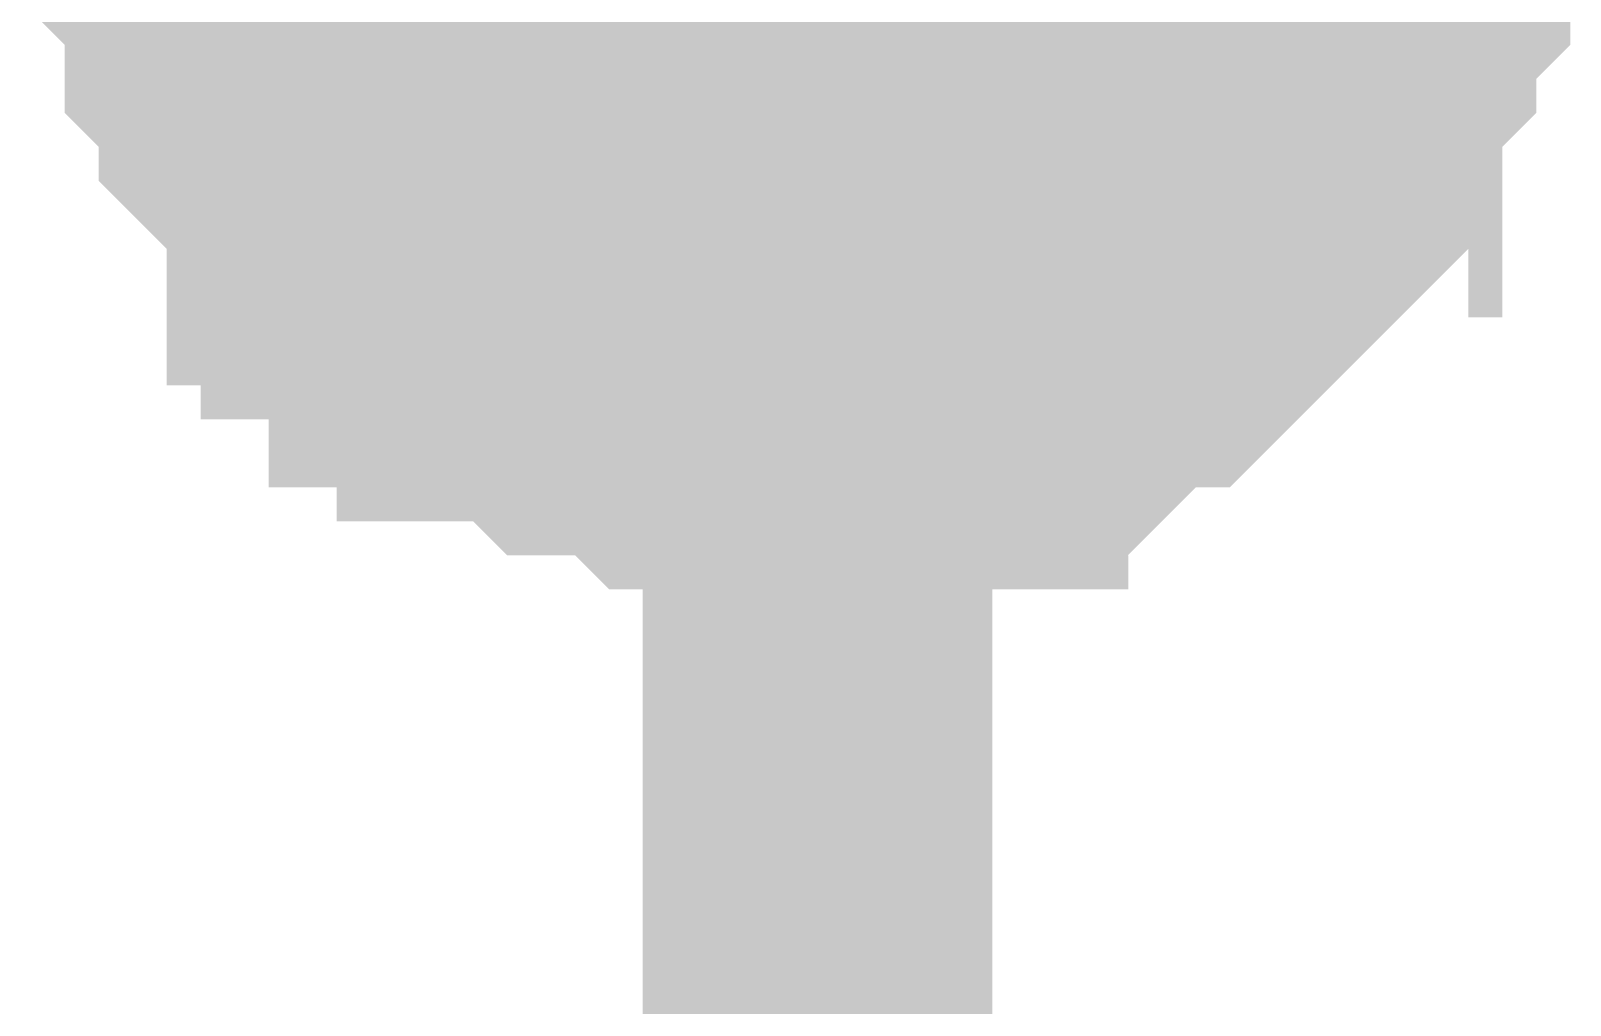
# Model space of a CAD drawing. Header units: inches. Extents: x 0 to 31.5, y 0 to 22.3.
# Drawn here: x 21.5728 to 21.6248, y 14.5596 to 14.5925 of the extents above; entities that cross this region are included whole.
import ezdxf

# ---------------------------------------------------------------- set-up
doc = ezdxf.new("R2010")
doc.units = ezdxf.units.IN
doc.header["$MEASUREMENT"] = 0
doc.layers.add('Sheet', color=255, linetype='Continuous')

msp = doc.modelspace()

# ---------------------------------------------------------------- linework, layer by layer
at = {"layer": 'Sheet'}
msp.add_lwpolyline([(21.59, 14.6, 0.02, 0.02, 1), (21.61, 14.6, 0.02, 0.02, 1)], format="xyseb", close=True, dxfattribs=at)
for points in [[(21.599409, 14.579532, 0.0118, 0.0118, 0), (21.598261, 14.579532, 0.0118, 0.0118, 0), (21.597113, 14.579532, 0.0118, 0.0118, 0), (21.595965, 14.579532, 0.0118, 0.0118, 0), (21.594816, 14.579532, 0.0118, 0.0118, 0), (21.593668, 14.580681, 0.0118, 0.0118, 0), (21.593668, 14.580681, 0.0118, 0.0118, 0), (21.59252, 14.580681, 0.0118, 0.0118, 0), (21.591371, 14.580681, 0.0118, 0.0118, 0), (21.590223, 14.581829, 0.0118, 0.0118, 0), (21.589075, 14.581829, 0.0118, 0.0118, 0), (21.589075, 14.582978, 0.0118, 0.0118, 0), (21.587927, 14.582978, 0.0118, 0.0118, 0), (21.586778, 14.582978, 0.0118, 0.0118, 0), (21.586778, 14.584126, 0.0118, 0.0118, 0), (21.58563, 14.585275, 0.0118, 0.0118, 0), (21.584482, 14.585275, 0.0118, 0.0118, 0), (21.584482, 14.586424, 0.0118, 0.0118, 0), (21.583333, 14.586424, 0.0118, 0.0118, 0), (21.583333, 14.587572, 0.0118, 0.0118, 0), (21.582185, 14.588721, 0.0118, 0.0118, 0), (21.582185, 14.588721, 0.0118, 0.0118, 0), (21.581037, 14.589869, 0.0118, 0.0118, 0), (21.581037, 14.591018, 0.0118, 0.0118, 0), (21.579888, 14.592166, 0.0118, 0.0118, 0), (21.579888, 14.592166, 0.0118, 0.0118, 0), (21.579888, 14.593315, 0.0118, 0.0118, 0), (21.579888, 14.594463, 0.0118, 0.0118, 0), (21.57874, 14.595612, 0.0118, 0.0118, 0), (21.57874, 14.59676, 0.0118, 0.0118, 0), (21.57874, 14.59676, 0.0118, 0.0118, 0), (21.57874, 14.597909, 0.0118, 0.0118, 0), (21.57874, 14.599057, 0.0118, 0.0118, 0)], [(21.599409, 14.579532, 0.0118, 0.0118, 0), (21.598261, 14.579532, 0.0118, 0.0118, 0), (21.597113, 14.579532, 0.0118, 0.0118, 0), (21.595965, 14.579532, 0.0118, 0.0118, 0), (21.594816, 14.579532, 0.0118, 0.0118, 0), (21.593668, 14.580681, 0.0118, 0.0118, 0), (21.593668, 14.580681, 0.0118, 0.0118, 0), (21.59252, 14.580681, 0.0118, 0.0118, 0), (21.591371, 14.580681, 0.0118, 0.0118, 0), (21.590223, 14.581829, 0.0118, 0.0118, 0), (21.589075, 14.581829, 0.0118, 0.0118, 0), (21.589075, 14.582978, 0.0118, 0.0118, 0), (21.587927, 14.582978, 0.0118, 0.0118, 0), (21.586778, 14.582978, 0.0118, 0.0118, 0), (21.586778, 14.584126, 0.0118, 0.0118, 0), (21.58563, 14.585275, 0.0118, 0.0118, 0), (21.584482, 14.585275, 0.0118, 0.0118, 0), (21.584482, 14.586424, 0.0118, 0.0118, 0), (21.583333, 14.586424, 0.0118, 0.0118, 0), (21.583333, 14.587572, 0.0118, 0.0118, 0), (21.582185, 14.588721, 0.0118, 0.0118, 0), (21.582185, 14.588721, 0.0118, 0.0118, 0), (21.581037, 14.589869, 0.0118, 0.0118, 0), (21.581037, 14.591018, 0.0118, 0.0118, 0), (21.579888, 14.592166, 0.0118, 0.0118, 0), (21.579888, 14.592166, 0.0118, 0.0118, 0), (21.579888, 14.593315, 0.0118, 0.0118, 0), (21.579888, 14.594463, 0.0118, 0.0118, 0), (21.57874, 14.595612, 0.0118, 0.0118, 0), (21.57874, 14.59676, 0.0118, 0.0118, 0), (21.57874, 14.59676, 0.0118, 0.0118, 0), (21.57874, 14.597909, 0.0118, 0.0118, 0), (21.57874, 14.599057, 0.0118, 0.0118, 0)], [(21.599409, 14.579532, 0.0118, 0.0118, 0), (21.598261, 14.579532, 0.0118, 0.0118, 0), (21.597113, 14.579532, 0.0118, 0.0118, 0), (21.595965, 14.579532, 0.0118, 0.0118, 0), (21.594816, 14.579532, 0.0118, 0.0118, 0), (21.593668, 14.580681, 0.0118, 0.0118, 0), (21.593668, 14.580681, 0.0118, 0.0118, 0), (21.59252, 14.580681, 0.0118, 0.0118, 0), (21.591371, 14.580681, 0.0118, 0.0118, 0), (21.590223, 14.581829, 0.0118, 0.0118, 0), (21.589075, 14.581829, 0.0118, 0.0118, 0), (21.589075, 14.582978, 0.0118, 0.0118, 0), (21.587927, 14.582978, 0.0118, 0.0118, 0), (21.586778, 14.582978, 0.0118, 0.0118, 0), (21.586778, 14.584126, 0.0118, 0.0118, 0), (21.58563, 14.585275, 0.0118, 0.0118, 0), (21.584482, 14.585275, 0.0118, 0.0118, 0), (21.584482, 14.586424, 0.0118, 0.0118, 0), (21.583333, 14.586424, 0.0118, 0.0118, 0), (21.583333, 14.587572, 0.0118, 0.0118, 0), (21.582185, 14.588721, 0.0118, 0.0118, 0), (21.582185, 14.588721, 0.0118, 0.0118, 0), (21.581037, 14.589869, 0.0118, 0.0118, 0), (21.581037, 14.591018, 0.0118, 0.0118, 0), (21.579888, 14.592166, 0.0118, 0.0118, 0), (21.579888, 14.592166, 0.0118, 0.0118, 0), (21.579888, 14.593315, 0.0118, 0.0118, 0), (21.579888, 14.594463, 0.0118, 0.0118, 0), (21.57874, 14.595612, 0.0118, 0.0118, 0), (21.57874, 14.59676, 0.0118, 0.0118, 0), (21.57874, 14.59676, 0.0118, 0.0118, 0), (21.57874, 14.597909, 0.0118, 0.0118, 0), (21.57874, 14.599057, 0.0118, 0.0118, 0)], [(21.599409, 14.579532, 0.0118, 0.0118, 0), (21.598261, 14.579532, 0.0118, 0.0118, 0), (21.597113, 14.579532, 0.0118, 0.0118, 0), (21.595965, 14.579532, 0.0118, 0.0118, 0), (21.594816, 14.579532, 0.0118, 0.0118, 0), (21.593668, 14.580681, 0.0118, 0.0118, 0), (21.593668, 14.580681, 0.0118, 0.0118, 0), (21.59252, 14.580681, 0.0118, 0.0118, 0), (21.591371, 14.580681, 0.0118, 0.0118, 0), (21.590223, 14.581829, 0.0118, 0.0118, 0), (21.589075, 14.581829, 0.0118, 0.0118, 0), (21.589075, 14.582978, 0.0118, 0.0118, 0), (21.587927, 14.582978, 0.0118, 0.0118, 0), (21.586778, 14.582978, 0.0118, 0.0118, 0), (21.586778, 14.584126, 0.0118, 0.0118, 0), (21.58563, 14.585275, 0.0118, 0.0118, 0), (21.584482, 14.585275, 0.0118, 0.0118, 0), (21.584482, 14.586424, 0.0118, 0.0118, 0), (21.583333, 14.586424, 0.0118, 0.0118, 0), (21.583333, 14.587572, 0.0118, 0.0118, 0), (21.582185, 14.588721, 0.0118, 0.0118, 0), (21.582185, 14.588721, 0.0118, 0.0118, 0), (21.581037, 14.589869, 0.0118, 0.0118, 0), (21.581037, 14.591018, 0.0118, 0.0118, 0), (21.579888, 14.592166, 0.0118, 0.0118, 0), (21.579888, 14.592166, 0.0118, 0.0118, 0), (21.579888, 14.593315, 0.0118, 0.0118, 0), (21.579888, 14.594463, 0.0118, 0.0118, 0), (21.57874, 14.595612, 0.0118, 0.0118, 0), (21.57874, 14.59676, 0.0118, 0.0118, 0), (21.57874, 14.59676, 0.0118, 0.0118, 0), (21.57874, 14.597909, 0.0118, 0.0118, 0), (21.57874, 14.599057, 0.0118, 0.0118, 0)], [(21.61893, 14.599057, 0.0118, 0.0118, 0), (21.61893, 14.597909, 0.0118, 0.0118, 0), (21.61893, 14.59676, 0.0118, 0.0118, 0), (21.61893, 14.59676, 0.0118, 0.0118, 0), (21.61893, 14.595612, 0.0118, 0.0118, 0), (21.61893, 14.594463, 0.0118, 0.0118, 0), (21.617782, 14.593315, 0.0118, 0.0118, 0), (21.617782, 14.592166, 0.0118, 0.0118, 0), (21.617782, 14.592166, 0.0118, 0.0118, 0), (21.616634, 14.591018, 0.0118, 0.0118, 0), (21.616634, 14.589869, 0.0118, 0.0118, 0), (21.616634, 14.588721, 0.0118, 0.0118, 0), (21.615486, 14.588721, 0.0118, 0.0118, 0), (21.615486, 14.587572, 0.0118, 0.0118, 0), (21.614337, 14.586424, 0.0118, 0.0118, 0), (21.614337, 14.586424, 0.0118, 0.0118, 0), (21.613189, 14.585275, 0.0118, 0.0118, 0), (21.613189, 14.585275, 0.0118, 0.0118, 0), (21.612041, 14.584126, 0.0118, 0.0118, 0), (21.610892, 14.582978, 0.0118, 0.0118, 0), (21.610892, 14.582978, 0.0118, 0.0118, 0), (21.609744, 14.582978, 0.0118, 0.0118, 0), (21.608596, 14.581829, 0.0118, 0.0118, 0), (21.608596, 14.581829, 0.0118, 0.0118, 0), (21.607448, 14.580681, 0.0118, 0.0118, 0), (21.606299, 14.580681, 0.0118, 0.0118, 0), (21.605151, 14.580681, 0.0118, 0.0118, 0), (21.604003, 14.580681, 0.0118, 0.0118, 0), (21.604003, 14.579532, 0.0118, 0.0118, 0), (21.602854, 14.579532, 0.0118, 0.0118, 0), (21.601706, 14.579532, 0.0118, 0.0118, 0), (21.600558, 14.579532, 0.0118, 0.0118, 0), (21.599409, 14.579532, 0.0118, 0.0118, 0)], [(21.599409, 14.399212, 0.0118, 0.0118, 0), (21.599409, 14.599057, 0.0118, 0.0118, 0)], [(21.61893, 14.599057, 0.0118, 0.0118, 0), (21.61893, 14.597909, 0.0118, 0.0118, 0), (21.61893, 14.59676, 0.0118, 0.0118, 0), (21.61893, 14.59676, 0.0118, 0.0118, 0), (21.61893, 14.595612, 0.0118, 0.0118, 0), (21.61893, 14.594463, 0.0118, 0.0118, 0), (21.617782, 14.593315, 0.0118, 0.0118, 0), (21.617782, 14.592166, 0.0118, 0.0118, 0), (21.617782, 14.592166, 0.0118, 0.0118, 0), (21.616634, 14.591018, 0.0118, 0.0118, 0), (21.616634, 14.589869, 0.0118, 0.0118, 0), (21.616634, 14.588721, 0.0118, 0.0118, 0), (21.615486, 14.588721, 0.0118, 0.0118, 0), (21.615486, 14.587572, 0.0118, 0.0118, 0), (21.614337, 14.586424, 0.0118, 0.0118, 0), (21.614337, 14.586424, 0.0118, 0.0118, 0), (21.613189, 14.585275, 0.0118, 0.0118, 0), (21.613189, 14.585275, 0.0118, 0.0118, 0), (21.612041, 14.584126, 0.0118, 0.0118, 0), (21.610892, 14.582978, 0.0118, 0.0118, 0), (21.610892, 14.582978, 0.0118, 0.0118, 0), (21.609744, 14.582978, 0.0118, 0.0118, 0), (21.608596, 14.581829, 0.0118, 0.0118, 0), (21.608596, 14.581829, 0.0118, 0.0118, 0), (21.607448, 14.580681, 0.0118, 0.0118, 0), (21.606299, 14.580681, 0.0118, 0.0118, 0), (21.605151, 14.580681, 0.0118, 0.0118, 0), (21.604003, 14.580681, 0.0118, 0.0118, 0), (21.604003, 14.579532, 0.0118, 0.0118, 0), (21.602854, 14.579532, 0.0118, 0.0118, 0), (21.601706, 14.579532, 0.0118, 0.0118, 0), (21.600558, 14.579532, 0.0118, 0.0118, 0), (21.599409, 14.579532, 0.0118, 0.0118, 0)], [(21.61893, 14.599057, 0.0118, 0.0118, 0), (21.61893, 14.597909, 0.0118, 0.0118, 0), (21.61893, 14.59676, 0.0118, 0.0118, 0), (21.61893, 14.59676, 0.0118, 0.0118, 0), (21.61893, 14.595612, 0.0118, 0.0118, 0), (21.61893, 14.594463, 0.0118, 0.0118, 0), (21.617782, 14.593315, 0.0118, 0.0118, 0), (21.617782, 14.592166, 0.0118, 0.0118, 0), (21.617782, 14.592166, 0.0118, 0.0118, 0), (21.616634, 14.591018, 0.0118, 0.0118, 0), (21.616634, 14.589869, 0.0118, 0.0118, 0), (21.616634, 14.588721, 0.0118, 0.0118, 0), (21.615486, 14.588721, 0.0118, 0.0118, 0), (21.615486, 14.587572, 0.0118, 0.0118, 0), (21.614337, 14.586424, 0.0118, 0.0118, 0), (21.614337, 14.586424, 0.0118, 0.0118, 0), (21.613189, 14.585275, 0.0118, 0.0118, 0), (21.613189, 14.585275, 0.0118, 0.0118, 0), (21.612041, 14.584126, 0.0118, 0.0118, 0), (21.610892, 14.582978, 0.0118, 0.0118, 0), (21.610892, 14.582978, 0.0118, 0.0118, 0), (21.609744, 14.582978, 0.0118, 0.0118, 0), (21.608596, 14.581829, 0.0118, 0.0118, 0), (21.608596, 14.581829, 0.0118, 0.0118, 0), (21.607448, 14.580681, 0.0118, 0.0118, 0), (21.606299, 14.580681, 0.0118, 0.0118, 0), (21.605151, 14.580681, 0.0118, 0.0118, 0), (21.604003, 14.580681, 0.0118, 0.0118, 0), (21.604003, 14.579532, 0.0118, 0.0118, 0), (21.602854, 14.579532, 0.0118, 0.0118, 0), (21.601706, 14.579532, 0.0118, 0.0118, 0), (21.600558, 14.579532, 0.0118, 0.0118, 0), (21.599409, 14.579532, 0.0118, 0.0118, 0)], [(21.61893, 14.599057, 0.0118, 0.0118, 0), (21.61893, 14.597909, 0.0118, 0.0118, 0), (21.61893, 14.59676, 0.0118, 0.0118, 0), (21.61893, 14.59676, 0.0118, 0.0118, 0), (21.61893, 14.595612, 0.0118, 0.0118, 0), (21.61893, 14.594463, 0.0118, 0.0118, 0), (21.617782, 14.593315, 0.0118, 0.0118, 0), (21.617782, 14.592166, 0.0118, 0.0118, 0), (21.617782, 14.592166, 0.0118, 0.0118, 0), (21.616634, 14.591018, 0.0118, 0.0118, 0), (21.616634, 14.589869, 0.0118, 0.0118, 0), (21.616634, 14.588721, 0.0118, 0.0118, 0), (21.615486, 14.588721, 0.0118, 0.0118, 0), (21.615486, 14.587572, 0.0118, 0.0118, 0), (21.614337, 14.586424, 0.0118, 0.0118, 0), (21.614337, 14.586424, 0.0118, 0.0118, 0), (21.613189, 14.585275, 0.0118, 0.0118, 0), (21.613189, 14.585275, 0.0118, 0.0118, 0), (21.612041, 14.584126, 0.0118, 0.0118, 0), (21.610892, 14.582978, 0.0118, 0.0118, 0), (21.610892, 14.582978, 0.0118, 0.0118, 0), (21.609744, 14.582978, 0.0118, 0.0118, 0), (21.608596, 14.581829, 0.0118, 0.0118, 0), (21.608596, 14.581829, 0.0118, 0.0118, 0), (21.607448, 14.580681, 0.0118, 0.0118, 0), (21.606299, 14.580681, 0.0118, 0.0118, 0), (21.605151, 14.580681, 0.0118, 0.0118, 0), (21.604003, 14.580681, 0.0118, 0.0118, 0), (21.604003, 14.579532, 0.0118, 0.0118, 0), (21.602854, 14.579532, 0.0118, 0.0118, 0), (21.601706, 14.579532, 0.0118, 0.0118, 0), (21.600558, 14.579532, 0.0118, 0.0118, 0), (21.599409, 14.579532, 0.0118, 0.0118, 0)], [(21.599409, 14.579532, 0.0039, 0.0039, 0), (21.598261, 14.579532, 0.0039, 0.0039, 0), (21.597113, 14.579532, 0.0039, 0.0039, 0), (21.595965, 14.579532, 0.0039, 0.0039, 0), (21.594816, 14.579532, 0.0039, 0.0039, 0), (21.593668, 14.580681, 0.0039, 0.0039, 0), (21.593668, 14.580681, 0.0039, 0.0039, 0), (21.59252, 14.580681, 0.0039, 0.0039, 0), (21.591371, 14.580681, 0.0039, 0.0039, 0), (21.590223, 14.581829, 0.0039, 0.0039, 0), (21.589075, 14.581829, 0.0039, 0.0039, 0), (21.589075, 14.582978, 0.0039, 0.0039, 0), (21.587927, 14.582978, 0.0039, 0.0039, 0), (21.586778, 14.582978, 0.0039, 0.0039, 0), (21.586778, 14.584126, 0.0039, 0.0039, 0), (21.58563, 14.585275, 0.0039, 0.0039, 0), (21.584482, 14.585275, 0.0039, 0.0039, 0), (21.584482, 14.586424, 0.0039, 0.0039, 0), (21.583333, 14.586424, 0.0039, 0.0039, 0), (21.583333, 14.587572, 0.0039, 0.0039, 0), (21.582185, 14.588721, 0.0039, 0.0039, 0), (21.582185, 14.588721, 0.0039, 0.0039, 0), (21.581037, 14.589869, 0.0039, 0.0039, 0), (21.581037, 14.591018, 0.0039, 0.0039, 0), (21.579888, 14.592166, 0.0039, 0.0039, 0), (21.579888, 14.592166, 0.0039, 0.0039, 0), (21.579888, 14.593315, 0.0039, 0.0039, 0), (21.579888, 14.594463, 0.0039, 0.0039, 0)], [(21.599409, 14.579532, 0.0039, 0.0039, 0), (21.598261, 14.579532, 0.0039, 0.0039, 0), (21.597113, 14.579532, 0.0039, 0.0039, 0), (21.595965, 14.579532, 0.0039, 0.0039, 0), (21.594816, 14.579532, 0.0039, 0.0039, 0), (21.593668, 14.580681, 0.0039, 0.0039, 0), (21.593668, 14.580681, 0.0039, 0.0039, 0), (21.59252, 14.580681, 0.0039, 0.0039, 0), (21.591371, 14.580681, 0.0039, 0.0039, 0), (21.590223, 14.581829, 0.0039, 0.0039, 0), (21.589075, 14.581829, 0.0039, 0.0039, 0), (21.589075, 14.582978, 0.0039, 0.0039, 0), (21.587927, 14.582978, 0.0039, 0.0039, 0), (21.586778, 14.582978, 0.0039, 0.0039, 0), (21.586778, 14.584126, 0.0039, 0.0039, 0), (21.58563, 14.585275, 0.0039, 0.0039, 0), (21.584482, 14.585275, 0.0039, 0.0039, 0), (21.584482, 14.586424, 0.0039, 0.0039, 0), (21.583333, 14.586424, 0.0039, 0.0039, 0), (21.583333, 14.587572, 0.0039, 0.0039, 0), (21.582185, 14.588721, 0.0039, 0.0039, 0), (21.582185, 14.588721, 0.0039, 0.0039, 0), (21.581037, 14.589869, 0.0039, 0.0039, 0), (21.581037, 14.591018, 0.0039, 0.0039, 0), (21.579888, 14.592166, 0.0039, 0.0039, 0), (21.579888, 14.592166, 0.0039, 0.0039, 0), (21.579888, 14.593315, 0.0039, 0.0039, 0), (21.579888, 14.594463, 0.0039, 0.0039, 0)], [(21.599409, 14.579532, 0.0039, 0.0039, 0), (21.598261, 14.579532, 0.0039, 0.0039, 0), (21.597113, 14.579532, 0.0039, 0.0039, 0), (21.595965, 14.579532, 0.0039, 0.0039, 0), (21.594816, 14.579532, 0.0039, 0.0039, 0), (21.593668, 14.580681, 0.0039, 0.0039, 0), (21.593668, 14.580681, 0.0039, 0.0039, 0), (21.59252, 14.580681, 0.0039, 0.0039, 0), (21.591371, 14.580681, 0.0039, 0.0039, 0), (21.590223, 14.581829, 0.0039, 0.0039, 0), (21.589075, 14.581829, 0.0039, 0.0039, 0), (21.589075, 14.582978, 0.0039, 0.0039, 0), (21.587927, 14.582978, 0.0039, 0.0039, 0), (21.586778, 14.582978, 0.0039, 0.0039, 0), (21.586778, 14.584126, 0.0039, 0.0039, 0), (21.58563, 14.585275, 0.0039, 0.0039, 0), (21.584482, 14.585275, 0.0039, 0.0039, 0), (21.584482, 14.586424, 0.0039, 0.0039, 0), (21.583333, 14.586424, 0.0039, 0.0039, 0), (21.583333, 14.587572, 0.0039, 0.0039, 0), (21.582185, 14.588721, 0.0039, 0.0039, 0), (21.582185, 14.588721, 0.0039, 0.0039, 0), (21.581037, 14.589869, 0.0039, 0.0039, 0), (21.581037, 14.591018, 0.0039, 0.0039, 0), (21.579888, 14.592166, 0.0039, 0.0039, 0), (21.579888, 14.592166, 0.0039, 0.0039, 0), (21.579888, 14.593315, 0.0039, 0.0039, 0), (21.579888, 14.594463, 0.0039, 0.0039, 0)], [(21.599409, 14.579532, 0.0039, 0.0039, 0), (21.598261, 14.579532, 0.0039, 0.0039, 0), (21.597113, 14.579532, 0.0039, 0.0039, 0), (21.595965, 14.579532, 0.0039, 0.0039, 0), (21.594816, 14.579532, 0.0039, 0.0039, 0), (21.593668, 14.580681, 0.0039, 0.0039, 0), (21.593668, 14.580681, 0.0039, 0.0039, 0), (21.59252, 14.580681, 0.0039, 0.0039, 0), (21.591371, 14.580681, 0.0039, 0.0039, 0), (21.590223, 14.581829, 0.0039, 0.0039, 0), (21.589075, 14.581829, 0.0039, 0.0039, 0), (21.589075, 14.582978, 0.0039, 0.0039, 0), (21.587927, 14.582978, 0.0039, 0.0039, 0), (21.586778, 14.582978, 0.0039, 0.0039, 0), (21.586778, 14.584126, 0.0039, 0.0039, 0), (21.58563, 14.585275, 0.0039, 0.0039, 0), (21.584482, 14.585275, 0.0039, 0.0039, 0), (21.584482, 14.586424, 0.0039, 0.0039, 0), (21.583333, 14.586424, 0.0039, 0.0039, 0), (21.583333, 14.587572, 0.0039, 0.0039, 0), (21.582185, 14.588721, 0.0039, 0.0039, 0), (21.582185, 14.588721, 0.0039, 0.0039, 0), (21.581037, 14.589869, 0.0039, 0.0039, 0), (21.581037, 14.591018, 0.0039, 0.0039, 0), (21.579888, 14.592166, 0.0039, 0.0039, 0), (21.579888, 14.592166, 0.0039, 0.0039, 0), (21.579888, 14.593315, 0.0039, 0.0039, 0), (21.579888, 14.594463, 0.0039, 0.0039, 0)], [(21.61893, 14.594463, 0.0039, 0.0039, 0), (21.617782, 14.593315, 0.0039, 0.0039, 0), (21.617782, 14.592166, 0.0039, 0.0039, 0), (21.617782, 14.592166, 0.0039, 0.0039, 0), (21.616634, 14.591018, 0.0039, 0.0039, 0), (21.616634, 14.589869, 0.0039, 0.0039, 0), (21.616634, 14.588721, 0.0039, 0.0039, 0), (21.615486, 14.588721, 0.0039, 0.0039, 0), (21.615486, 14.587572, 0.0039, 0.0039, 0), (21.614337, 14.586424, 0.0039, 0.0039, 0), (21.614337, 14.586424, 0.0039, 0.0039, 0), (21.613189, 14.585275, 0.0039, 0.0039, 0), (21.613189, 14.585275, 0.0039, 0.0039, 0), (21.612041, 14.584126, 0.0039, 0.0039, 0), (21.610892, 14.582978, 0.0039, 0.0039, 0), (21.610892, 14.582978, 0.0039, 0.0039, 0), (21.609744, 14.582978, 0.0039, 0.0039, 0), (21.608596, 14.581829, 0.0039, 0.0039, 0), (21.608596, 14.581829, 0.0039, 0.0039, 0), (21.607448, 14.580681, 0.0039, 0.0039, 0), (21.606299, 14.580681, 0.0039, 0.0039, 0), (21.605151, 14.580681, 0.0039, 0.0039, 0), (21.604003, 14.580681, 0.0039, 0.0039, 0), (21.604003, 14.579532, 0.0039, 0.0039, 0), (21.602854, 14.579532, 0.0039, 0.0039, 0), (21.601706, 14.579532, 0.0039, 0.0039, 0), (21.600558, 14.579532, 0.0039, 0.0039, 0), (21.599409, 14.579532, 0.0039, 0.0039, 0)], [(21.61893, 14.594463, 0.0039, 0.0039, 0), (21.617782, 14.593315, 0.0039, 0.0039, 0), (21.617782, 14.592166, 0.0039, 0.0039, 0), (21.617782, 14.592166, 0.0039, 0.0039, 0), (21.616634, 14.591018, 0.0039, 0.0039, 0), (21.616634, 14.589869, 0.0039, 0.0039, 0), (21.616634, 14.588721, 0.0039, 0.0039, 0), (21.615486, 14.588721, 0.0039, 0.0039, 0), (21.615486, 14.587572, 0.0039, 0.0039, 0), (21.614337, 14.586424, 0.0039, 0.0039, 0), (21.614337, 14.586424, 0.0039, 0.0039, 0), (21.613189, 14.585275, 0.0039, 0.0039, 0), (21.613189, 14.585275, 0.0039, 0.0039, 0), (21.612041, 14.584126, 0.0039, 0.0039, 0), (21.610892, 14.582978, 0.0039, 0.0039, 0), (21.610892, 14.582978, 0.0039, 0.0039, 0), (21.609744, 14.582978, 0.0039, 0.0039, 0), (21.608596, 14.581829, 0.0039, 0.0039, 0), (21.608596, 14.581829, 0.0039, 0.0039, 0), (21.607448, 14.580681, 0.0039, 0.0039, 0), (21.606299, 14.580681, 0.0039, 0.0039, 0), (21.605151, 14.580681, 0.0039, 0.0039, 0), (21.604003, 14.580681, 0.0039, 0.0039, 0), (21.604003, 14.579532, 0.0039, 0.0039, 0), (21.602854, 14.579532, 0.0039, 0.0039, 0), (21.601706, 14.579532, 0.0039, 0.0039, 0), (21.600558, 14.579532, 0.0039, 0.0039, 0), (21.599409, 14.579532, 0.0039, 0.0039, 0)], [(21.61893, 14.594463, 0.0039, 0.0039, 0), (21.617782, 14.593315, 0.0039, 0.0039, 0), (21.617782, 14.592166, 0.0039, 0.0039, 0), (21.617782, 14.592166, 0.0039, 0.0039, 0), (21.616634, 14.591018, 0.0039, 0.0039, 0), (21.616634, 14.589869, 0.0039, 0.0039, 0), (21.616634, 14.588721, 0.0039, 0.0039, 0), (21.615486, 14.588721, 0.0039, 0.0039, 0), (21.615486, 14.587572, 0.0039, 0.0039, 0), (21.614337, 14.586424, 0.0039, 0.0039, 0), (21.614337, 14.586424, 0.0039, 0.0039, 0), (21.613189, 14.585275, 0.0039, 0.0039, 0), (21.613189, 14.585275, 0.0039, 0.0039, 0), (21.612041, 14.584126, 0.0039, 0.0039, 0), (21.610892, 14.582978, 0.0039, 0.0039, 0), (21.610892, 14.582978, 0.0039, 0.0039, 0), (21.609744, 14.582978, 0.0039, 0.0039, 0), (21.608596, 14.581829, 0.0039, 0.0039, 0), (21.608596, 14.581829, 0.0039, 0.0039, 0), (21.607448, 14.580681, 0.0039, 0.0039, 0), (21.606299, 14.580681, 0.0039, 0.0039, 0), (21.605151, 14.580681, 0.0039, 0.0039, 0), (21.604003, 14.580681, 0.0039, 0.0039, 0), (21.604003, 14.579532, 0.0039, 0.0039, 0), (21.602854, 14.579532, 0.0039, 0.0039, 0), (21.601706, 14.579532, 0.0039, 0.0039, 0), (21.600558, 14.579532, 0.0039, 0.0039, 0), (21.599409, 14.579532, 0.0039, 0.0039, 0)], [(21.61893, 14.594463, 0.0039, 0.0039, 0), (21.617782, 14.593315, 0.0039, 0.0039, 0), (21.617782, 14.592166, 0.0039, 0.0039, 0), (21.617782, 14.592166, 0.0039, 0.0039, 0), (21.616634, 14.591018, 0.0039, 0.0039, 0), (21.616634, 14.589869, 0.0039, 0.0039, 0), (21.616634, 14.588721, 0.0039, 0.0039, 0), (21.615486, 14.588721, 0.0039, 0.0039, 0), (21.615486, 14.587572, 0.0039, 0.0039, 0), (21.614337, 14.586424, 0.0039, 0.0039, 0), (21.614337, 14.586424, 0.0039, 0.0039, 0), (21.613189, 14.585275, 0.0039, 0.0039, 0), (21.613189, 14.585275, 0.0039, 0.0039, 0), (21.612041, 14.584126, 0.0039, 0.0039, 0), (21.610892, 14.582978, 0.0039, 0.0039, 0), (21.610892, 14.582978, 0.0039, 0.0039, 0), (21.609744, 14.582978, 0.0039, 0.0039, 0), (21.608596, 14.581829, 0.0039, 0.0039, 0), (21.608596, 14.581829, 0.0039, 0.0039, 0), (21.607448, 14.580681, 0.0039, 0.0039, 0), (21.606299, 14.580681, 0.0039, 0.0039, 0), (21.605151, 14.580681, 0.0039, 0.0039, 0), (21.604003, 14.580681, 0.0039, 0.0039, 0), (21.604003, 14.579532, 0.0039, 0.0039, 0), (21.602854, 14.579532, 0.0039, 0.0039, 0), (21.601706, 14.579532, 0.0039, 0.0039, 0), (21.600558, 14.579532, 0.0039, 0.0039, 0), (21.599409, 14.579532, 0.0039, 0.0039, 0)]]:
    msp.add_lwpolyline(points, format="xyseb", dxfattribs=at)

doc.saveas('drawing.dxf')
